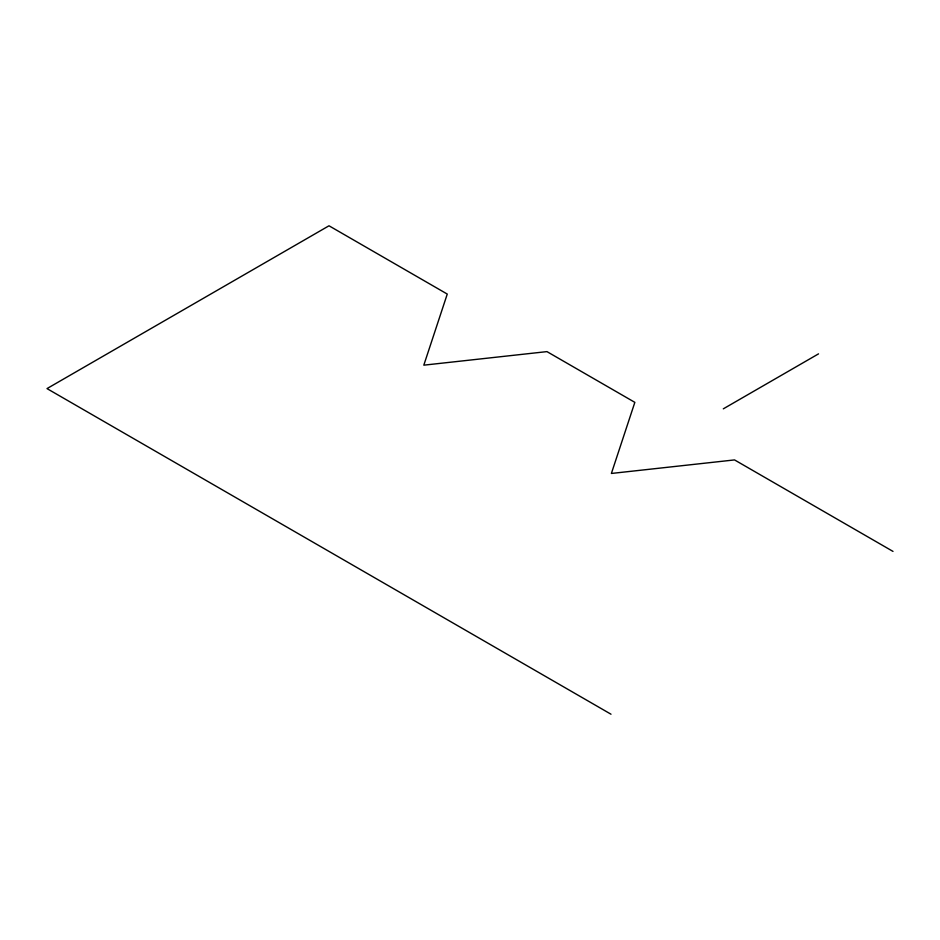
<?xml version="1.0" encoding="UTF-8"?>
<svg xmlns="http://www.w3.org/2000/svg" width="940" height="940" viewBox="0 0 940 940"><rect width="100%" height="100%" fill="white"/><g stroke="black" fill="none" stroke-linecap="round" stroke-linejoin="round"><path stroke-width="1.41" d="M723.307 408.841L818.529 353.863M893 551.404L734.539 459.919L611.388 473.454L634.841 402.355L546.962 351.619L423.811 365.166L447.264 294.067L329 225.788L47 388.596L611 714.212"/></g></svg>
